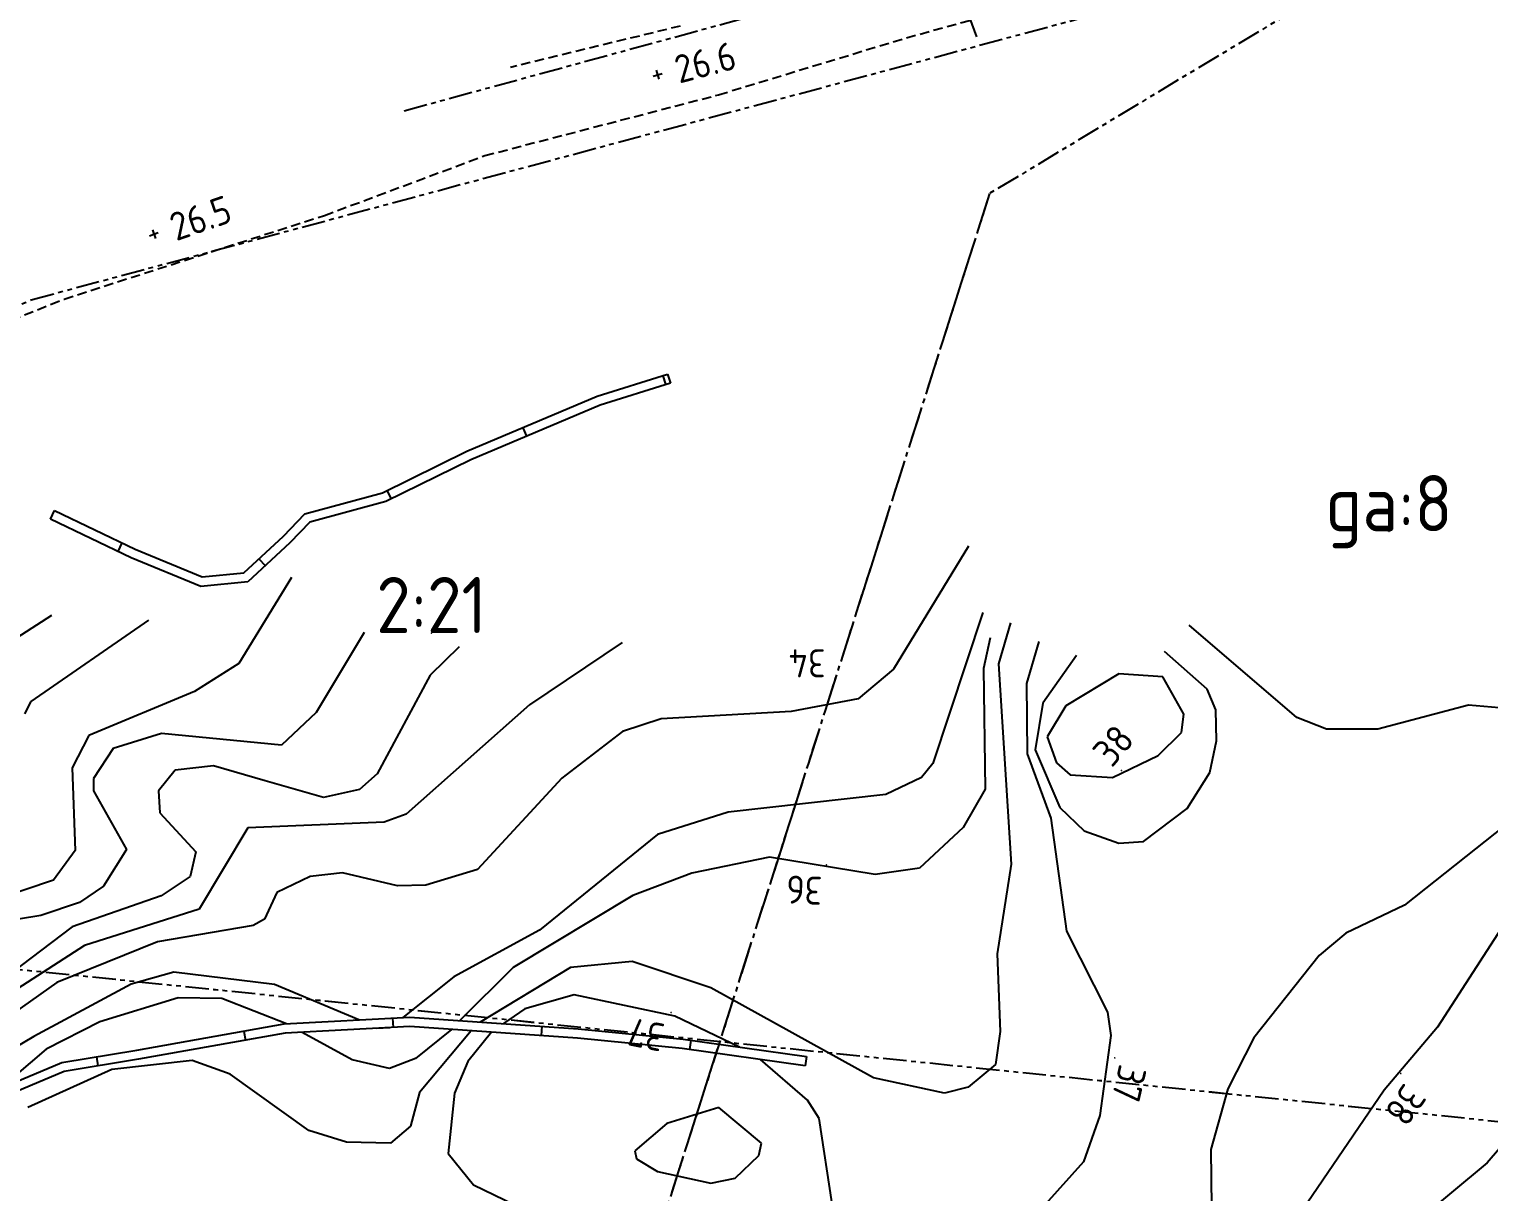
# Model space of a CAD drawing. Header units: metres. Extents: x 139929 to 143267, y 6401995 to 6404511.
# Drawn here: x 140226.6 to 140304.7, y 6402432.8 to 6402494.9 of the extents above; entities that cross this region are included whole.
import ezdxf
from ezdxf.enums import TextEntityAlignment as Align

# ---------------------------------------------------------------- set-up
doc = ezdxf.new("R2010")
doc.units = ezdxf.units.M
for name, pattern in [('DASHED', [0.75, 0.5, -0.25]), ('DASHED2', [3, 2, -1]), ('PHANTOM', [2.5, 1.25, -0.25, 0.25, -0.25, 0.25, -0.25])]:
    doc.linetypes.add(name, pattern=pattern)
for name, color, linetype in [('M-BEF-MUR', 4, 'Continuous'), ('M-BEF-NIVÅ', 4, 'Continuous'), ('M-BEF-NIVÅKURVA-PRIMÄR-0.5M', 12, 'Continuous'), ('M-BEF-NIVÅKURVA-PRIMÄR-1.0M', 12, 'Continuous'), ('M-BEF-VA-INFO', 4, 'Continuous'), ('M-BEF-VÄGKANT', 1, 'DASHED'), ('M-FASTIGHETSBETECKNING', 3, 'Continuous'), ('M-GR-FASTIGHETSGRÄNS', 3, 'PHANTOM'), ('M-GR-RÄTTIGHETSGRÄNS', 3, 'DASHED')]:
    doc.layers.add(name, color=color, linetype=linetype)
doc.styles.add('ISO', font='iso.shx', dxfattribs={"height": 2.5})

# ---------------------------------------------------------------- blocks, each defined once
blk = doc.blocks.new('osynlig cirkel')
blk.add_circle((0, 0), 0.005)
blk = doc.blocks.new('OSYNLIG')
blk.add_blockref('osynlig cirkel', (0, 0))
blk = doc.blocks.new('PRI_NIVÅ_HÖJDPUNKT_ISM')
at = {"color": 7}
for p, q in [((-0.25, 0), (0.25, 0)), ((0, 0.25), (0, -0.25))]:
    blk.add_line(p, q, dxfattribs=at)
blk = doc.blocks.new('PRI_NIVÅ_HÖJDPKT')
at = {"color": 0, "linetype": 'Continuous', "lineweight": -3}
blk.add_circle((183, 184), 0.0005, dxfattribs=at)

msp = doc.modelspace()

# ---------------------------------------------------------------- linework, layer by layer
at = {"layer": 'M-BEF-MUR', "lineweight": -3}
for p, q in [((140256.986, 6402475.289), (140260.756, 6402476.473)), ((140260.502, 6402476.394), (140260.652, 6402475.917)), ((140260.756, 6402476.473), (140260.906, 6402475.997)), ((140260.906, 6402475.997), (140257.158, 6402474.819)), ((140250.027, 6402472.348), (140256.986, 6402475.289)), ((140257.158, 6402474.819), (140250.235, 6402471.893)), ((140253.012, 6402473.61), (140253.206, 6402473.149)), ((140245.509, 6402470.132), (140250.027, 6402472.348)), ((140250.235, 6402471.893), (140245.686, 6402469.662)), ((140241.367, 6402469.005), (140245.509, 6402470.132)), ((140245.754, 6402470.251), (140245.974, 6402469.803)), ((140227.763, 6402468.729), (140227.979, 6402469.18)), ((140227.979, 6402469.18), (140232.289, 6402467.11)), ((140245.686, 6402469.662), (140241.632, 6402468.559)), ((140232.086, 6402466.653), (140227.763, 6402468.729)), ((140240.216, 6402467.806), (140241.367, 6402469.005)), ((140241.632, 6402468.559), (140240.566, 6402467.449)), ((140238.096, 6402465.852), (140240.216, 6402467.806)), ((140231.585, 6402467.448), (140231.368, 6402466.997)), ((140232.289, 6402467.11), (140235.875, 6402465.635)), ((140240.566, 6402467.449), (140238.312, 6402465.371)), ((140235.8, 6402465.126), (140232.086, 6402466.653)), ((140238.912, 6402466.605), (140239.251, 6402466.236)), ((140238.312, 6402465.371), (140235.8, 6402465.126)), ((140235.875, 6402465.635), (140238.096, 6402465.852)), ((140240.256, 6402441.739), (140246.974, 6402442.1)), ((140246.058, 6402442.051), (140246.085, 6402441.551)), ((140246.974, 6402442.1), (140255.981, 6402441.485)), ((140232.389, 6402440.349), (140240.256, 6402441.739)), ((140240.313, 6402441.242), (140232.473, 6402439.856)), ((140238.101, 6402441.358), (140238.188, 6402440.866)), ((140246.971, 6402441.599), (140240.313, 6402441.242)), ((140255.939, 6402440.987), (140246.971, 6402441.599)), ((140254.041, 6402441.617), (140254.007, 6402441.119)), ((140255.981, 6402441.485), (140261.597, 6402440.928)), ((140228.364, 6402439.682), (140232.389, 6402440.349)), ((140261.537, 6402440.431), (140255.939, 6402440.987)), ((140268.119, 6402439.503), (140261.537, 6402440.431)), ((140261.597, 6402440.928), (140268.189, 6402439.998)), ((140262.005, 6402440.871), (140261.935, 6402440.375)), ((140224.421, 6402438.029), (140228.364, 6402439.682)), ((140232.473, 6402439.856), (140228.503, 6402439.199)), ((140230.218, 6402439.989), (140230.3, 6402439.497)), ((140268.189, 6402439.998), (140268.119, 6402439.503)), ((140228.503, 6402439.199), (140224.521, 6402437.529))]:
    msp.add_line(p, q, dxfattribs=at)
at = {"layer": 'M-BEF-MUR'}
for p, q in [((140240.256, 6402441.739), (140246.974, 6402442.1)), ((140246.058, 6402442.051), (140246.085, 6402441.551)), ((140246.974, 6402442.1), (140255.981, 6402441.485)), ((140232.389, 6402440.349), (140240.256, 6402441.739)), ((140240.313, 6402441.242), (140232.473, 6402439.856)), ((140238.101, 6402441.358), (140238.188, 6402440.866)), ((140246.971, 6402441.599), (140240.313, 6402441.242)), ((140255.939, 6402440.987), (140246.971, 6402441.599)), ((140254.041, 6402441.617), (140254.007, 6402441.119)), ((140255.981, 6402441.485), (140261.597, 6402440.928)), ((140228.364, 6402439.682), (140232.389, 6402440.349)), ((140261.537, 6402440.431), (140255.939, 6402440.987)), ((140268.119, 6402439.503), (140261.537, 6402440.431)), ((140261.597, 6402440.928), (140268.189, 6402439.998)), ((140262.005, 6402440.871), (140261.935, 6402440.375)), ((140224.421, 6402438.029), (140228.364, 6402439.682)), ((140232.473, 6402439.856), (140228.503, 6402439.199)), ((140230.218, 6402439.989), (140230.3, 6402439.497)), ((140268.189, 6402439.998), (140268.119, 6402439.503)), ((140228.503, 6402439.199), (140224.521, 6402437.529))]:
    msp.add_line(p, q, dxfattribs=at)
at = {"layer": 'M-BEF-NIVÅKURVA-PRIMÄR-0.5M', "linetype": 'Continuous', "lineweight": -3}
for p, q in [((140276.848, 6402467.28, 34.5), (140272.832, 6402460.696, 34.5)), ((140240.648, 6402465.596, 32.5), (140237.83, 6402461, 32.5)), ((140277.607, 6402463.731, 35.5), (140274.942, 6402455.671, 35.5)), ((140227.812, 6402463.571, 31.5), (140224.57, 6402461.488, 31.5)), ((140279.098, 6402463.186, 36.5), (140278.448, 6402460.997, 36.5)), ((140249.623, 6402461.903, 33.5), (140248.059, 6402460.381, 33.5)), ((140282.612, 6402461.428, 37.5), (140280.812, 6402458.88, 37.5)), ((140289.611, 6402459.642, 37.5), (140287.329, 6402461.642, 37.5)), ((140237.83, 6402461, 32.5), (140235.466, 6402459.515, 32.5)), ((140272.832, 6402460.696, 34.5), (140270.94, 6402459.113, 34.5)), ((140278.448, 6402460.997, 36.5), (140279.13, 6402450.273, 36.5)), ((140248.059, 6402460.381, 33.5), (140245.226, 6402455.103, 33.5)), ((140235.466, 6402459.515, 32.5), (140229.82, 6402457.166, 32.5)), ((140270.94, 6402459.113, 34.5), (140267.356, 6402458.446, 34.5)), ((140290.064, 6402458.536, 37.5), (140289.611, 6402459.642, 37.5)), ((140267.356, 6402458.446, 34.5), (140260.414, 6402458.057, 34.5)), ((140280.812, 6402458.88, 37.5), (140280.407, 6402456.393, 37.5)), ((140290.102, 6402456.871, 37.5), (140290.064, 6402458.536, 37.5)), ((140260.414, 6402458.057, 34.5), (140258.346, 6402457.377, 34.5)), ((140229.82, 6402457.166, 32.5), (140228.916, 6402455.426, 32.5)), ((140258.346, 6402457.377, 34.5), (140255.096, 6402454.885, 34.5)), ((140289.748, 6402455.179, 37.5), (140290.102, 6402456.871, 37.5)), ((140280.407, 6402456.393, 37.5), (140281.726, 6402453.316, 37.5)), ((140228.916, 6402455.426, 32.5), (140229.088, 6402451.008, 32.5)), ((140234.436, 6402455.302, 33.5), (140233.546, 6402454.202, 33.5)), ((140236.485, 6402455.534, 33.5), (140234.436, 6402455.302, 33.5)), ((140239.244, 6402454.737, 33.5), (140236.485, 6402455.534, 33.5)), ((140245.226, 6402455.103, 33.5), (140244.283, 6402454.278, 33.5)), ((140274.942, 6402455.671, 35.5), (140274.34, 6402454.92, 35.5)), ((140288.535, 6402453.257, 37.5), (140289.748, 6402455.179, 37.5)), ((140242.364, 6402453.838, 33.5), (140239.244, 6402454.737, 33.5)), ((140244.283, 6402454.278, 33.5), (140242.364, 6402453.838, 33.5)), ((140255.096, 6402454.885, 34.5), (140250.586, 6402450.001, 34.5)), ((140274.34, 6402454.92, 35.5), (140272.431, 6402454.005, 35.5)), ((140233.546, 6402454.202, 33.5), (140233.619, 6402453.017, 33.5)), ((140272.431, 6402454.005, 35.5), (140263.994, 6402453.058, 35.5)), ((140233.619, 6402453.017, 33.5), (140235.532, 6402450.939, 33.5)), ((140263.994, 6402453.058, 35.5), (140260.212, 6402451.869, 35.5)), ((140281.726, 6402453.316, 37.5), (140283.026, 6402452.062, 37.5)), ((140286.204, 6402451.498, 37.5), (140288.535, 6402453.257, 37.5)), ((140306.104, 6402452.816, 37.5), (140300.161, 6402448.083, 37.5)), ((140283.026, 6402452.062, 37.5), (140284.887, 6402451.404, 37.5)), ((140260.212, 6402451.869, 35.5), (140253.909, 6402446.759, 35.5)), ((140284.887, 6402451.404, 37.5), (140286.204, 6402451.498, 37.5)), ((140229.088, 6402451.008, 32.5), (140227.929, 6402449.421, 32.5)), ((140235.532, 6402450.939, 33.5), (140235.24, 6402449.631, 33.5)), ((140235.24, 6402449.631, 33.5), (140233.687, 6402448.583, 33.5)), ((140241.647, 6402449.619, 34.5), (140239.864, 6402448.759, 34.5)), ((140243.37, 6402449.814, 34.5), (140241.647, 6402449.619, 34.5)), ((140246.319, 6402449.116, 34.5), (140243.37, 6402449.814, 34.5)), ((140250.586, 6402450.001, 34.5), (140247.824, 6402449.162, 34.5)), ((140279.13, 6402450.273, 36.5), (140278.386, 6402445.495, 36.5)), ((140227.929, 6402449.421, 32.5), (140222.801, 6402447.716, 32.5)), ((140247.824, 6402449.162, 34.5), (140246.319, 6402449.116, 34.5)), ((140233.687, 6402448.583, 33.5), (140228.918, 6402446.935, 33.5)), ((140239.864, 6402448.759, 34.5), (140239.203, 6402447.339, 34.5)), ((140300.161, 6402448.083, 37.5), (140297.02, 6402446.595, 37.5)), ((140239.203, 6402447.339, 34.5), (140238.595, 6402447.007, 34.5)), ((140228.918, 6402446.935, 33.5), (140225.095, 6402444.026, 33.5)), ((140238.595, 6402447.007, 34.5), (140233.482, 6402446.136, 34.5)), ((140253.909, 6402446.759, 35.5), (140249.332, 6402444.266, 35.5)), ((140297.02, 6402446.595, 37.5), (140295.601, 6402445.407, 37.5)), ((140233.482, 6402446.136, 34.5), (140228.1, 6402443.956, 34.5)), ((140258.868, 6402445.076, 36.5), (140255.571, 6402444.764, 36.5)), ((140263.072, 6402443.678, 36.5), (140258.868, 6402445.076, 36.5)), ((140278.386, 6402445.495, 36.5), (140278.545, 6402441.346, 36.5)), ((140295.601, 6402445.407, 37.5), (140292.102, 6402440.996, 37.5)), ((140234.351, 6402444.505, 35.5), (140232.071, 6402443.866, 35.5)), ((140239.737, 6402443.842, 35.5), (140234.351, 6402444.505, 35.5)), ((140249.332, 6402444.266, 35.5), (140246.602, 6402442.08, 35.5)), ((140255.571, 6402444.764, 36.5), (140250.745, 6402441.842, 36.5)), ((140228.1, 6402443.956, 34.5), (140220.704, 6402438.746, 34.5)), ((140232.071, 6402443.866, 35.5), (140226.875, 6402441.068, 35.5)), ((140244.245, 6402441.953, 35.5), (140239.737, 6402443.842, 35.5)), ((140271.774, 6402438.869, 36.5), (140263.072, 6402443.678, 36.5)), ((140226.875, 6402441.068, 35.5), (140224.431, 6402439.631, 35.5)), ((140245.9, 6402441.542, 35.5), (140245.205, 6402441.504, 35.5)), ((140250.251, 6402441.375, 36.5), (140247.498, 6402438.083, 36.5)), ((140278.545, 6402441.346, 36.5), (140278.284, 6402439.574, 36.5)), ((140292.102, 6402440.996, 37.5), (140290.719, 6402438.279, 37.5)), ((140235.345, 6402439.79, 36.5), (140231.052, 6402439.315, 36.5)), ((140237.379, 6402439.066, 36.5), (140235.345, 6402439.79, 36.5)), ((140278.284, 6402439.574, 36.5), (140276.829, 6402438.359, 36.5)), ((140231.052, 6402439.315, 36.5), (140226.546, 6402437.276, 36.5)), ((140241.581, 6402436.039, 36.5), (140237.379, 6402439.066, 36.5)), ((140275.558, 6402438.045, 36.5), (140271.774, 6402438.869, 36.5)), ((140247.498, 6402438.083, 36.5), (140247.012, 6402436.283, 36.5)), ((140276.829, 6402438.359, 36.5), (140275.558, 6402438.045, 36.5)), ((140290.719, 6402438.279, 37.5), (140289.8, 6402435.04, 37.5)), ((140263.496, 6402437.28, 37.5), (140260.712, 6402436.423, 37.5)), ((140265.771, 6402435.363, 37.5), (140263.496, 6402437.28, 37.5)), ((140260.712, 6402436.423, 37.5), (140259.014, 6402434.956, 37.5)), ((140306.842, 6402436.962, 38.5), (140304.568, 6402434.319, 38.5)), ((140243.598, 6402435.42, 36.5), (140241.581, 6402436.039, 36.5)), ((140247.012, 6402436.283, 36.5), (140245.938, 6402435.362, 36.5)), ((140245.938, 6402435.362, 36.5), (140243.598, 6402435.42, 36.5)), ((140259.014, 6402434.956, 37.5), (140259.104, 6402434.533, 37.5)), ((140265.641, 6402434.705, 37.5), (140265.771, 6402435.363, 37.5)), ((140289.8, 6402435.04, 37.5), (140289.835, 6402431.945, 37.5)), ((140259.104, 6402434.533, 37.5), (140260.22, 6402433.863, 37.5)), ((140264.372, 6402433.498, 37.5), (140265.641, 6402434.705, 37.5)), ((140304.568, 6402434.319, 38.5), (140300.653, 6402431.052, 38.5)), ((140260.22, 6402433.863, 37.5), (140263.061, 6402433.239, 37.5)), ((140263.061, 6402433.239, 37.5), (140264.372, 6402433.498, 37.5))]:
    msp.add_line(p, q, dxfattribs=at)
at = {"layer": 'M-BEF-NIVÅKURVA-PRIMÄR-1.0M', "linetype": 'Continuous', "lineweight": -3}
for p, q in [((140233.009, 6402463.328, 32), (140226.721, 6402458.967, 32)), ((140294.406, 6402458.124, 37), (140288.64, 6402463.051, 37)), ((140244.527, 6402462.666, 33), (140241.973, 6402458.381, 33)), ((140258.33, 6402462.135, 34), (140253.377, 6402458.803, 34)), ((140278.01, 6402462.373, 36), (140277.647, 6402460.734, 36)), ((140280.603, 6402462.187, 37), (140279.938, 6402459.936, 37)), ((140277.647, 6402460.734, 36), (140277.734, 6402454.292, 36)), ((140279.938, 6402459.936, 37), (140279.989, 6402456.171, 37)), ((140284.887, 6402460.455, 38), (140282.048, 6402458.753, 38)), ((140287.238, 6402460.295, 38), (140284.887, 6402460.455, 38)), ((140288.366, 6402458.292, 38), (140287.238, 6402460.295, 38)), ((140226.721, 6402458.967, 32), (140226.375, 6402458.323, 32)), ((140241.973, 6402458.381, 33), (140240.119, 6402456.644, 33)), ((140253.377, 6402458.803, 34), (140246.774, 6402452.947, 34)), ((140282.048, 6402458.753, 38), (140281.046, 6402457.096, 38)), ((140288.235, 6402457.315, 38), (140288.366, 6402458.292, 38)), ((140303.574, 6402458.778, 37), (140298.734, 6402457.501, 37)), ((140310.928, 6402458.147, 37), (140303.574, 6402458.778, 37)), ((140295.989, 6402457.49, 37), (140294.406, 6402458.124, 37)), ((140298.734, 6402457.501, 37), (140295.989, 6402457.49, 37)), ((140233.703, 6402457.272, 33), (140231.109, 6402456.463, 33)), ((140240.119, 6402456.644, 33), (140233.703, 6402457.272, 33)), ((140281.046, 6402457.096, 38), (140281.548, 6402455.697, 38)), ((140286.979, 6402456.082, 38), (140288.235, 6402457.315, 38)), ((140231.109, 6402456.463, 33), (140230.062, 6402454.857, 33)), ((140279.989, 6402456.171, 37), (140281.246, 6402452.745, 37)), ((140284.536, 6402454.918, 38), (140286.979, 6402456.082, 38)), ((140281.548, 6402455.697, 38), (140282.289, 6402455.061, 38)), ((140282.289, 6402455.061, 38), (140284.536, 6402454.918, 38)), ((140230.062, 6402454.857, 33), (140230.063, 6402454.194, 33)), ((140277.734, 6402454.292, 36), (140276.567, 6402452.249, 36)), ((140230.063, 6402454.194, 33), (140231.822, 6402451.062, 33)), ((140246.774, 6402452.947, 34), (140245.599, 6402452.534, 34)), ((140281.246, 6402452.745, 37), (140282.081, 6402446.706, 37)), ((140238.31, 6402452.221, 34), (140235.708, 6402447.876, 34)), ((140245.599, 6402452.534, 34), (140238.31, 6402452.221, 34)), ((140276.567, 6402452.249, 36), (140274.229, 6402450.059, 36)), ((140231.822, 6402451.062, 33), (140230.594, 6402449.111, 33)), ((140266.211, 6402450.648, 36), (140262.048, 6402449.809, 36)), ((140271.853, 6402449.736, 36), (140266.211, 6402450.648, 36)), ((140262.048, 6402449.809, 36), (140258.908, 6402448.608, 36)), ((140274.229, 6402450.059, 36), (140271.853, 6402449.736, 36)), ((140230.594, 6402449.111, 33), (140229.315, 6402448.229, 33)), ((140306.925, 6402449.318, 38), (140301.927, 6402441.578, 38)), ((140229.315, 6402448.229, 33), (140227.246, 6402447.531, 33)), ((140258.908, 6402448.608, 36), (140252.499, 6402444.764, 36)), ((140227.246, 6402447.531, 33), (140220.359, 6402446.437, 33)), ((140235.708, 6402447.876, 34), (140229.577, 6402445.927, 34)), ((140282.081, 6402446.706, 37), (140284.277, 6402442.366, 37)), ((140229.577, 6402445.927, 34), (140221.325, 6402440.61, 34)), ((140252.499, 6402444.764, 36), (140249.652, 6402441.918, 36)), ((140234.589, 6402443.142, 36), (140230.401, 6402441.86, 36)), ((140236.918, 6402443.1, 36), (140234.589, 6402443.142, 36)), ((140240.391, 6402441.747, 36), (140236.918, 6402443.1, 36)), ((140255.771, 6402443.297, 37), (140253.13, 6402442.554, 37)), ((140261.143, 6402442.164, 37), (140255.771, 6402443.297, 37)), ((140230.401, 6402441.86, 36), (140227.528, 6402440.386, 36)), ((140253.13, 6402442.554, 37), (140251.992, 6402441.757, 37)), ((140264.602, 6402440.504, 37), (140261.143, 6402442.164, 37)), ((140284.277, 6402442.366, 37), (140284.448, 6402441.124, 37)), ((140243.899, 6402439.828, 36), (140241.224, 6402441.29, 36)), ((140249.206, 6402441.446, 36), (140247.286, 6402439.9, 36)), ((140251.338, 6402441.301, 37), (140250.082, 6402439.737, 37)), ((140284.448, 6402441.124, 37), (140283.861, 6402436.847, 37)), ((140301.927, 6402441.578, 38), (140299.061, 6402438.211, 38)), ((140227.528, 6402440.386, 36), (140225.101, 6402438.314, 36)), ((140245.882, 6402439.355, 36), (140243.899, 6402439.828, 36)), ((140247.286, 6402439.9, 36), (140245.882, 6402439.355, 36)), ((140250.082, 6402439.737, 37), (140249.357, 6402438.036, 37)), ((140268.24, 6402437.662, 37), (140265.721, 6402439.841, 37)), ((140249.357, 6402438.036, 37), (140249.026, 6402434.817, 37)), ((140299.061, 6402438.211, 38), (140293.705, 6402430.346, 38)), ((140268.855, 6402436.681, 37), (140268.24, 6402437.662, 37)), ((140269.552, 6402432.119, 37), (140268.855, 6402436.681, 37)), ((140283.861, 6402436.847, 37), (140283.001, 6402434.369, 37)), ((140249.026, 6402434.817, 37), (140250.385, 6402433.138, 37)), ((140283.001, 6402434.369, 37), (140280.963, 6402432.118, 37)), ((140250.385, 6402433.138, 37), (140255.905, 6402430.479, 37))]:
    msp.add_line(p, q, dxfattribs=at)
at = {"layer": 'M-BEF-VA-INFO'}
msp.add_line((140277.294, 6402494.495), (140272.555, 6402507.317), dxfattribs=at)
at = {"layer": 'M-BEF-VÄGKANT', "lineweight": -3}
for p, q in [((140273.53, 6402494.451), (140281.185, 6402496.556)), ((140261.435, 6402495.077), (140252.353, 6402492.868)), ((140263.487, 6402491.406), (140273.53, 6402494.451)), ((140250.988, 6402488.153), (140263.487, 6402491.406)), ((140242.406, 6402484.955), (140250.988, 6402488.153)), ((140228.5, 6402480.488), (140242.406, 6402484.955)), ((140221.508, 6402477.686), (140228.5, 6402480.488))]:
    msp.add_line(p, q, dxfattribs=at)
at = {"layer": 'M-GR-FASTIGHETSGRÄNS'}
for p, q in [((140246.674, 6402490.551), (140289.598, 6402502.238)), ((140300.916, 6402499.926), (140277.973, 6402486.126)), ((140226.735, 6402480.447), (140292.331, 6402498.044)), ((140277.973, 6402486.126), (140239.174, 6402364.236)), ((140218.028, 6402476.531), (140226.735, 6402480.447)), ((140175.293, 6402449.879), (140309.119, 6402436.126)), ((140175.295, 6402449.878), (140309.117, 6402436.126))]:
    msp.add_line(p, q, dxfattribs=at)
at = {"layer": 'M-GR-RÄTTIGHETSGRÄNS', "color": 1, "linetype": 'DASHED2', "lineweight": -3}
msp.add_line((140277.973, 6402486.126), (140239.174, 6402364.236), dxfattribs=at)

# ---------------------------------------------------------------- block references
at = {"layer": 'M-BEF-NIVÅ', "lineweight": -3}
for p, rotation in [((140260.22, 6402492.471), 15.1829999682979), ((140233.295, 6402483.951), 19.70999983131083)]:
    msp.add_blockref('PRI_NIVÅ_HÖJDPUNKT_ISM', p, dxfattribs=dict(at, rotation=rotation))
at = {"layer": 'M-BEF-NIVÅKURVA-PRIMÄR-1.0M', "color": 1, "linetype": 'Continuous', "lineweight": -3, "xscale": 0.001, "yscale": 0.001, "zscale": 0.001}
for p in [(140284.849, 6402455.097, 38), (140269.07, 6402450.056, 36), (140260.772, 6402442.168, 37), (140284.479, 6402439.748, 37), (140299.783, 6402438.904, 38)]:
    msp.add_blockref('PRI_NIVÅ_HÖJDPKT', p, dxfattribs=at)
at = {"layer": 'M-FASTIGHETSBETECKNING', "lineweight": -3}
msp.add_blockref('OSYNLIG', (140248.136, 6402462.631), dxfattribs=at)
at = {"layer": 'M-GR-RÄTTIGHETSGRÄNS', "lineweight": -3}
msp.add_blockref('OSYNLIG', (140299.325, 6402468.072), dxfattribs=at)

# ---------------------------------------------------------------- texts
at = {"layer": 'M-BEF-NIVÅ', "style": 'ISO'}
for s, rotation, p in [('26.6', 14.59274, (140261.188, 6402492.722)), ('26.5', 19.11945, (140234.239, 6402484.279))]:
    msp.add_text(s, height=1.5, rotation=rotation, dxfattribs=at).set_placement(p, align=Align.MIDDLE_LEFT)
at = {"layer": 'M-BEF-NIVÅKURVA-PRIMÄR-1.0M', "style": 'ISO'}
for s, rotation, p in [('34', 180.207, (140269.2, 6402462.227)), ('38', 48.987, (140284.849, 6402455.097)), ('36', 177.615, (140269.07, 6402450.056)), ('37', 168.732, (140260.772, 6402442.168)), ('37', 256.98601, (140284.479, 6402439.748)), ('38', 234.981, (140299.783, 6402438.904))]:
    msp.add_text(s, height=1.5, rotation=rotation, dxfattribs=at).set_placement(p, align=Align.BOTTOM_LEFT)
at = {"layer": 'M-FASTIGHETSBETECKNING', "lineweight": -3, "style": 'ISO'}
msp.add_text('2:21', height=3, dxfattribs=at).set_placement((140248.136, 6402462.631), align=Align.CENTER)
at = {"layer": 'M-GR-RÄTTIGHETSGRÄNS', "lineweight": -3, "style": 'ISO'}
msp.add_text('ga:8', height=3, dxfattribs=at).set_placement((140299.325, 6402468.072), align=Align.CENTER)

doc.saveas('drawing.dxf')
